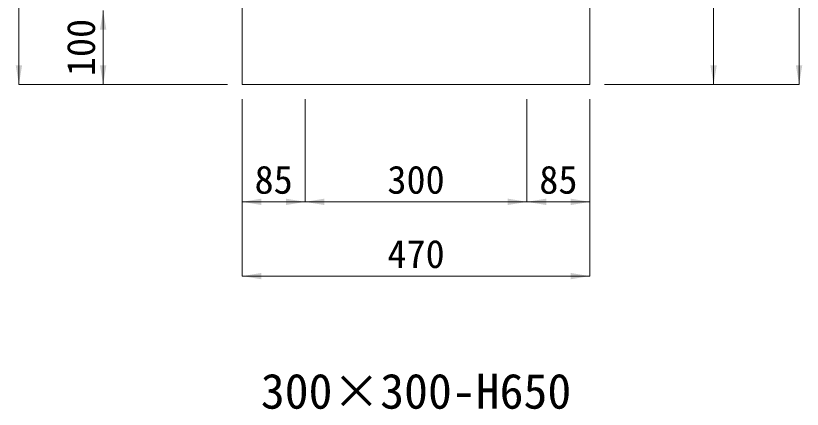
# Model space of a CAD drawing. Units: millimetres at full size, sheet at 1:40. Extents: x 69750 to 116230, y -28801 to 513.
# Drawn here: x 84041 to 85105, y -18825 to -18292 of the extents above; entities that cross this region are included whole.
import ezdxf
from ezdxf.enums import TextEntityAlignment as Align

# ---------------------------------------------------------------- set-up
doc = ezdxf.new("R2010")
doc.units = ezdxf.units.MM
doc.header["$LTSCALE"] = 40
doc.layers.add('寸法線', color=7, linetype='Continuous', lineweight=9)
doc.layers.add('本体', color=7, linetype='Continuous', lineweight=20)
doc.layers.add('文字', color=7, linetype='Continuous')
doc.styles.add('ＭＳ ゴシック', font='')
doc.styles.get('ＭＳ ゴシック').set_extended_font_data('MS Gothic')

# ---------------------------------------------------------------- blocks, each defined once
blk = doc.blocks.new('filled_arrow')
at = {"color": 0, "linetype": 'Continuous', "lineweight": -2}
blk.add_solid([(7.5, 1.25), (0, 0), (7.5, -1.25)], dxfattribs=at)

msp = doc.modelspace()

# ---------------------------------------------------------------- linework, layer by layer
at = {"layer": '寸法線'}
for p, q in [((85100.28, -17635.88), (85100.28, -18385.18)), ((84984.69, -17735.18), (84984.69, -18385.18)), ((84045.35, -18035.18), (84045.35, -18385.18)), ((84159.2, -18385.18), (84159.2, -18285.18)), ((84327.33, -18385.18), (84045.35, -18385.18)), ((84327.33, -18385.18), (84159.2, -18385.18)), ((84837.32, -18385.18), (85100.28, -18385.18)), ((84907.15, -18385.18), (84984.69, -18385.18)), ((84347.33, -18405.18), (84347.33, -18543.98)), ((84347.33, -18405.18), (84347.33, -18644.45)), ((84432.33, -18405.18), (84432.33, -18543.98)), ((84432.33, -18405.18), (84432.33, -18543.98)), ((84732.33, -18405.18), (84732.33, -18543.98)), ((84732.33, -18405.18), (84732.33, -18543.98)), ((84817.32, -18405.18), (84817.32, -18543.98)), ((84817.32, -18405.18), (84817.32, -18644.45)), ((84347.33, -18543.98), (84432.33, -18543.98)), ((84432.33, -18543.98), (84732.33, -18543.98)), ((84732.33, -18543.98), (84817.32, -18543.98)), ((84347.33, -18644.45), (84817.32, -18644.45))]:
    msp.add_line(p, q, dxfattribs=at)
at = {"layer": '本体'}
for p, q in [((84347.32, -17735.18), (84347.33, -18385.18)), ((84817.32, -18385.18), (84817.32, -17735.18)), ((84347.33, -18385.18), (84817.32, -18385.18))]:
    msp.add_line(p, q, dxfattribs=at)

# ---------------------------------------------------------------- block references
at = {"layer": '寸法線', "xscale": 3.47, "yscale": 3.47}
for p, rotation in [((84159.2, -18285.18), 270), ((84045.35, -18385.18), 90), ((84159.2, -18385.18), 90), ((84984.69, -18385.18), 90), ((85100.28, -18385.18), 90), ((84432.33, -18543.98), 180), ((84732.33, -18543.98), 180), ((84817.32, -18543.98), 180), ((84817.32, -18644.45), 180)]:
    msp.add_blockref('filled_arrow', p, dxfattribs=dict(at, rotation=rotation))
for p in [(84347.33, -18543.98), (84432.33, -18543.98), (84732.33, -18543.98), (84347.33, -18644.45)]:
    msp.add_blockref('filled_arrow', p, dxfattribs=at)

# ---------------------------------------------------------------- texts
at = {"layer": '寸法線', "style": 'ＭＳ ゴシック'}
msp.add_text('100', height=37.98, rotation=90, dxfattribs=at).set_placement((84129.2, -18335.18), align=Align.MIDDLE_CENTER)
for s, p in [('85', (84389.83, -18513.98)), ('300', (84582.33, -18513.98)), ('85', (84774.83, -18513.98)), ('470', (84582.33, -18614.45))]:
    msp.add_text(s, height=37.98, dxfattribs=at).set_placement(p, align=Align.MIDDLE_CENTER)
at = {"layer": '文字', "style": 'ＭＳ ゴシック'}
msp.add_text('300×300-H650', height=47.47, dxfattribs=at).set_placement((84582.33, -18800.1), align=Align.MIDDLE_CENTER)

doc.saveas('drawing.dxf')
